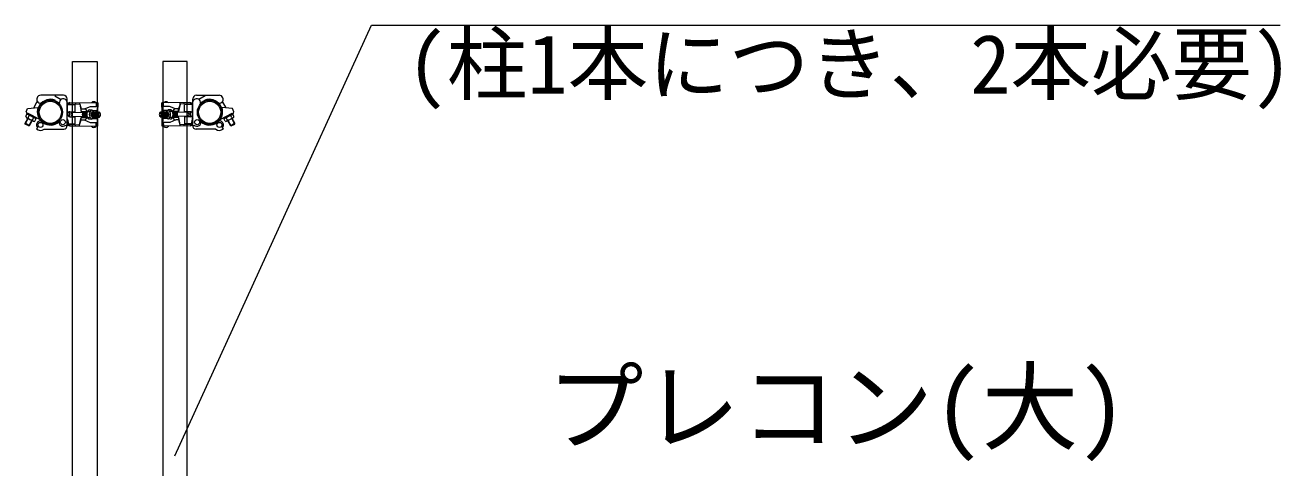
# Model space of a CAD drawing. Units: millimetres, scale not verified. Extents: x -12406 to 12406, y -8553 to 8553.
# Drawn here: x -10819 to -8324, y 5956 to 6835 of the extents above; entities that cross this region are included whole.
import ezdxf
from ezdxf.enums import TextEntityAlignment as Align

# ---------------------------------------------------------------- set-up
doc = ezdxf.new("R2010")
doc.units = ezdxf.units.MM
doc.header["$LTSCALE"] = 50
doc.layers.add('0-5_CYG-135', color=7, linetype='Continuous', lineweight=9)
doc.layers.add('0-B_TEXT', color=7, linetype='Continuous', lineweight=9)
doc.styles.add('ＭＳ ゴシック', font='')
doc.styles.get('ＭＳ ゴシック').set_extended_font_data('MS Gothic')

msp = doc.modelspace()

# ---------------------------------------------------------------- linework, layer by layer
at = {"layer": '0-5_CYG-135'}
for p, q in [((-10742.54, 6695.36), (-10787.84, 6695.47)), ((-10760.08, 6694.16), (-10747.25, 6687.3)), ((-10735.65, 6649.25), (-10735.56, 6688.33)), ((-10485.62, 6649.25), (-10485.72, 6688.33)), ((-10478.74, 6695.36), (-10433.43, 6695.47)), ((-10461.19, 6694.16), (-10474.02, 6687.3)), ((-10816.92, 6662.23), (-10814.35, 6669.23)), ((-10814.35, 6669.23), (-10793.08, 6671.17)), ((-10801.52, 6670.4), (-10794.66, 6683.24)), ((-10791.49, 6670.58), (-10793.08, 6671.17)), ((-10792.21, 6670.85), (-10787.6, 6679.47)), ((-10759.64, 6684.86), (-10751.02, 6680.24)), ((-10735.3, 6639.83), (-10734.86, 6675.83)), ((-10735.14, 6635.18), (-10735.02, 6680.49)), ((-10734.49, 6676.83), (-10719.15, 6676.65)), ((-10731.14, 6652.89), (-10731.02, 6662.69)), ((-10730.76, 6678.28), (-10710.14, 6678.03)), ((-10730.14, 6652.77), (-10730.02, 6662.78)), ((-10730.02, 6662.78), (-10719.32, 6662.65)), ((-10729.8, 6680.77), (-10674.1, 6680.1)), ((-10725.83, 6661.72), (-10704.13, 6661.46)), ((-10721.83, 6661.67), (-10721.82, 6662.68)), ((-10719.32, 6662.65), (-10719.15, 6676.65)), ((-10718.14, 6678.13), (-10718.1, 6680.63)), ((-10710.14, 6678.03), (-10710.1, 6680.54)), ((-10710.14, 6678.03), (-10707.31, 6663.5)), ((-10710.14, 6678.03), (-10707.25, 6668.5)), ((-10707.31, 6663.5), (-10707.25, 6668.5)), ((-10707.31, 6663.5), (-10695.45, 6663.35)), ((-10707.25, 6668.5), (-10701.25, 6668.43)), ((-10704.13, 6661.46), (-10696.55, 6661.37)), ((-10703.32, 6662.45), (-10696.07, 6662.36)), ((-10701.25, 6668.43), (-10689.19, 6673.28)), ((-10694.45, 6663.34), (-10689.45, 6663.29)), ((-10692.27, 6666.32), (-10686.28, 6666.25)), ((-10689.19, 6673.28), (-10678.19, 6673.14)), ((-10685.33, 6662.23), (-10671.33, 6662.06)), ((-10684.93, 6665.23), (-10678.28, 6665.15)), ((-10677.33, 6662.14), (-10677.29, 6665.26)), ((-10677.19, 6673.01), (-10677.1, 6680.14)), ((-10677.16, 6676.13), (-10674.16, 6676.1)), ((-10677.14, 6677.14), (-10674.14, 6677.1)), ((-10674.33, 6662.1), (-10674.1, 6680.1)), ((-10535.95, 6662.23), (-10549.95, 6662.06)), ((-10491.48, 6680.77), (-10547.17, 6680.1)), ((-10546.95, 6662.1), (-10547.17, 6680.1)), ((-10544.14, 6677.14), (-10547.14, 6677.1)), ((-10544.12, 6676.13), (-10547.12, 6676.1)), ((-10544.08, 6673.01), (-10544.17, 6680.14)), ((-10543.94, 6662.14), (-10543.99, 6665.26)), ((-10532.08, 6673.28), (-10543.09, 6673.14)), ((-10536.34, 6665.23), (-10542.99, 6665.15)), ((-10529, 6666.32), (-10535, 6666.25)), ((-10520.02, 6668.43), (-10532.08, 6673.28)), ((-10526.82, 6663.34), (-10531.83, 6663.29)), ((-10513.97, 6663.5), (-10525.83, 6663.35)), ((-10517.95, 6662.45), (-10525.2, 6662.36)), ((-10517.14, 6661.46), (-10524.72, 6661.37)), ((-10514.02, 6668.5), (-10520.02, 6668.43)), ((-10495.44, 6661.72), (-10517.14, 6661.46)), ((-10511.14, 6678.03), (-10514.02, 6668.5)), ((-10513.97, 6663.5), (-10514.02, 6668.5)), ((-10511.14, 6678.03), (-10513.97, 6663.5)), ((-10511.14, 6678.03), (-10511.17, 6680.54)), ((-10490.52, 6678.28), (-10511.14, 6678.03)), ((-10503.15, 6678.13), (-10503.18, 6680.63)), ((-10486.78, 6676.83), (-10502.12, 6676.65)), ((-10501.95, 6662.65), (-10502.12, 6676.65)), ((-10491.25, 6662.78), (-10501.95, 6662.65)), ((-10499.44, 6661.67), (-10499.45, 6662.68)), ((-10491.14, 6652.77), (-10491.25, 6662.78)), ((-10490.14, 6652.89), (-10490.26, 6662.69)), ((-10485.98, 6639.83), (-10486.41, 6675.83)), ((-10486.14, 6635.18), (-10486.25, 6680.49)), ((-10461.64, 6684.86), (-10470.26, 6680.24)), ((-10429.07, 6670.85), (-10433.67, 6679.47)), ((-10429.79, 6670.58), (-10428.2, 6671.17)), ((-10406.92, 6669.23), (-10428.2, 6671.17)), ((-10419.76, 6670.4), (-10426.62, 6683.24)), ((-10404.35, 6662.23), (-10406.92, 6669.23)), ((-10818.91, 6639.99), (-10813.76, 6649.62)), ((-10810.1, 6635.27), (-10818.91, 6639.99)), ((-10818.74, 6638.2), (-10818.91, 6639.99)), ((-10818.74, 6638.2), (-10812.88, 6649.16)), ((-10811.69, 6634.43), (-10818.74, 6638.2)), ((-10817.23, 6653.75), (-10813.93, 6659.92)), ((-10802.74, 6643.73), (-10815.97, 6650.8)), ((-10797.24, 6648.73), (-10814.8, 6658.12)), ((-10789.86, 6647.05), (-10813.93, 6659.92)), ((-10812.82, 6651.39), (-10810.47, 6655.8)), ((-10811.69, 6634.43), (-10805.83, 6645.38)), ((-10810.1, 6635.27), (-10804.94, 6644.91)), ((-10804, 6646.68), (-10801.65, 6651.09)), ((-10799.59, 6644.32), (-10796.29, 6650.49)), ((-10735.21, 6638.84), (-10719.61, 6638.64)), ((-10730.8, 6637.28), (-10710.63, 6637.04)), ((-10730.14, 6652.77), (-10719.44, 6652.64)), ((-10725.93, 6653.73), (-10704.23, 6653.46)), ((-10721.94, 6652.68), (-10721.93, 6653.68)), ((-10721.68, 6636.69), (-10719.85, 6638.39)), ((-10719.61, 6638.64), (-10719.44, 6652.64)), ((-10718.66, 6634.64), (-10718.63, 6637.14)), ((-10710.66, 6634.54), (-10710.63, 6637.04)), ((-10710.63, 6637.04), (-10707.45, 6651.5)), ((-10710.63, 6637.04), (-10707.51, 6646.5)), ((-10707.51, 6646.5), (-10707.45, 6651.5)), ((-10707.51, 6646.5), (-10701.52, 6646.43)), ((-10707.45, 6651.5), (-10695.59, 6651.35)), ((-10704.23, 6653.46), (-10696.65, 6653.37)), ((-10703.45, 6652.45), (-10696.19, 6652.37)), ((-10701.52, 6646.43), (-10689.58, 6641.29)), ((-10694.59, 6651.35), (-10689.59, 6651.28)), ((-10692.49, 6648.32), (-10686.49, 6648.24)), ((-10689.58, 6641.29), (-10678.58, 6641.15)), ((-10686.78, 6653.25), (-10672.49, 6653.07)), ((-10686.68, 6661.25), (-10672.39, 6661.07)), ((-10685.44, 6652.24), (-10671.44, 6652.07)), ((-10685.12, 6649.23), (-10678.48, 6649.15)), ((-10677.67, 6634.13), (-10677.59, 6641.14)), ((-10677.63, 6637.14), (-10674.62, 6637.1)), ((-10677.62, 6638.14), (-10674.61, 6638.1)), ((-10677.49, 6649.13), (-10677.45, 6652.14)), ((-10674.67, 6634.1), (-10674.44, 6652.1)), ((-10535.83, 6652.24), (-10549.83, 6652.07)), ((-10534.59, 6661.25), (-10548.89, 6661.07)), ((-10534.49, 6653.25), (-10548.79, 6653.07)), ((-10546.61, 6634.1), (-10546.83, 6652.1)), ((-10543.65, 6638.14), (-10546.66, 6638.1)), ((-10543.64, 6637.14), (-10546.65, 6637.1)), ((-10543.79, 6649.13), (-10543.82, 6652.14)), ((-10543.6, 6634.13), (-10543.69, 6641.14)), ((-10536.15, 6649.23), (-10542.8, 6649.15)), ((-10531.7, 6641.29), (-10542.7, 6641.15)), ((-10528.78, 6648.32), (-10534.78, 6648.24)), ((-10519.76, 6646.43), (-10531.7, 6641.29)), ((-10526.68, 6651.35), (-10531.68, 6651.28)), ((-10513.82, 6651.5), (-10525.68, 6651.35)), ((-10517.83, 6652.45), (-10525.08, 6652.37)), ((-10517.05, 6653.46), (-10524.63, 6653.37)), ((-10513.76, 6646.5), (-10519.76, 6646.43)), ((-10495.35, 6653.73), (-10517.05, 6653.46)), ((-10510.65, 6637.04), (-10513.82, 6651.5)), ((-10513.76, 6646.5), (-10513.82, 6651.5)), ((-10510.65, 6637.04), (-10513.76, 6646.5)), ((-10490.48, 6637.28), (-10510.65, 6637.04)), ((-10510.61, 6634.54), (-10510.65, 6637.04)), ((-10502.61, 6634.64), (-10502.65, 6637.14)), ((-10491.14, 6652.77), (-10501.83, 6652.64)), ((-10501.66, 6638.64), (-10501.83, 6652.64)), ((-10486.07, 6638.84), (-10501.66, 6638.64)), ((-10499.59, 6636.69), (-10501.42, 6638.39)), ((-10499.34, 6652.68), (-10499.34, 6653.68)), ((-10431.41, 6647.05), (-10407.34, 6659.92)), ((-10421.68, 6644.32), (-10424.98, 6650.49)), ((-10424.04, 6648.73), (-10406.48, 6658.12)), ((-10417.28, 6646.68), (-10419.63, 6651.09)), ((-10418.53, 6643.73), (-10405.31, 6650.8)), ((-10411.17, 6635.27), (-10416.33, 6644.91)), ((-10409.59, 6634.43), (-10415.45, 6645.38)), ((-10411.17, 6635.27), (-10402.36, 6639.99)), ((-10408.45, 6651.39), (-10410.81, 6655.8)), ((-10409.59, 6634.43), (-10402.53, 6638.2)), ((-10402.53, 6638.2), (-10408.4, 6649.16)), ((-10402.36, 6639.99), (-10407.51, 6649.62)), ((-10404.05, 6653.75), (-10407.34, 6659.92)), ((-10402.53, 6638.2), (-10402.36, 6639.99)), ((-10811.69, 6634.43), (-10810.1, 6635.27)), ((-10796.23, 6628.86), (-10794.1, 6630.97)), ((-10781.23, 6628.3), (-10742.15, 6628.2)), ((-10736.21, 6634.26), (-10738.33, 6636.39)), ((-10730.36, 6634.78), (-10674.67, 6634.1)), ((-10490.91, 6634.78), (-10546.61, 6634.1)), ((-10485.07, 6634.26), (-10482.95, 6636.39)), ((-10440.05, 6628.3), (-10479.12, 6628.2)), ((-10425.05, 6628.86), (-10427.17, 6630.97)), ((-10409.59, 6634.43), (-10411.17, 6635.27))]:
    msp.add_line(p, q, dxfattribs=at)
for points in [[(-10724.62, 4785.83), (-10724.62, 6762.11), (-10676.02, 6762.11), (-10676.02, 4785.24)], [(-10496.66, 4785.83), (-10496.66, 6762.11), (-10545.26, 6762.11), (-10545.26, 4785.24)]]:
    msp.add_lwpolyline(points, dxfattribs=at)
for centre, radius in [((-10768.92, 6661.57), 24.3), ((-10768.92, 6661.57), 24.3), ((-10768.92, 6661.57), 22), ((-10768.92, 6661.57), 22), ((-10452.35, 6661.57), 24.3), ((-10452.35, 6661.57), 24.3), ((-10452.35, 6661.57), 22), ((-10452.35, 6661.57), 22), ((-10788.43, 6636.62), 5), ((-10743.97, 6642.06), 5), ((-10477.31, 6642.06), 5), ((-10432.85, 6636.62), 5)]:
    msp.add_circle(centre, radius, dxfattribs=at)
for centre, radius, start, end in [((-10787.86, 6687.47), 8, 89.862, 293.402), ((-10768.37, 6661.57), 25.8, 69.446, 221.149), ((-10743.02, 6680.5), 8, 359.862, 203.402), ((-10742.56, 6688.35), 7, 359.862, 89.862), ((-10478.25, 6680.5), 8, 336.598, 180.138), ((-10478.72, 6688.35), 7, 90.138, 180.138), ((-10452.91, 6661.57), 25.8, 318.851, 110.554), ((-10433.41, 6687.47), 8, 246.598, 90.138), ((-10811.92, 6662.22), 5, 179.862, 233.966), ((-10768.92, 6662.11), 25.8, 159.446, 311.149), ((-10730.08, 6657.77), 5, 89.306, 269.306), ((-10729.86, 6675.78), 5, 89.306, 179.306), ((-10730.35, 6676.28), 2, 89.306, 165.436), ((-10721.3, 6657.67), 6.08, 138.194, 220.418), ((-10698.14, 6657.39), 7.25, 135.703, 222.909), ((-10697.64, 6657.38), 6.25, 126.176, 232.436), ((-10695.64, 6657.36), 6.25, 126.176, 232.436), ((-10701.31, 6663.42), 5, 359.306, 89.306), ((-10693.64, 6657.34), 6.25, 126.176, 232.436), ((-10686.78, 6657.25), 10.6, 121.197, 237.415), ((-10685.78, 6657.24), 10.6, 121.197, 237.415), ((-10680.78, 6657.18), 10.6, 121.197, 237.415), ((-10682.72, 6657.2), 5.67, 117.379, 241.233), ((-10681.64, 6657.19), 6.25, 126.176, 232.436), ((-10682.15, 6676.44), 6.25, 36.175, 142.436), ((-10691.99, 6657.31), 10.6, 27.45, 57.415), ((-10679.64, 6657.17), 6.25, 126.176, 232.436), ((-10677.64, 6657.14), 6.25, 126.176, 232.436), ((-10675.64, 6657.12), 6.25, 126.176, 232.436), ((-10673.64, 6657.09), 6.25, 126.176, 232.436), ((-10678.24, 6669.15), 4, 269.306, 89.306), ((-10671.64, 6657.07), 6.25, 126.176, 232.436), ((-10669.64, 6657.04), 6.25, 126.176, 232.436), ((-10667.64, 6657.02), 6.25, 126.176, 232.436), ((-10666.64, 6657), 6.25, 132.15, 226.463), ((-10675.14, 6657.11), 6.25, 306.176, 52.436), ((-10546.14, 6657.11), 6.25, 127.564, 233.824), ((-10554.64, 6657), 6.25, 313.537, 47.85), ((-10553.64, 6657.02), 6.25, 307.564, 53.824), ((-10551.64, 6657.04), 6.25, 307.564, 53.824), ((-10543.03, 6669.15), 4, 90.694, 270.694), ((-10549.64, 6657.07), 6.25, 307.564, 53.824), ((-10539.12, 6676.44), 6.25, 37.564, 143.825), ((-10547.64, 6657.09), 6.25, 307.564, 53.824), ((-10545.64, 6657.12), 6.25, 307.564, 53.824), ((-10543.64, 6657.14), 6.25, 307.564, 53.824), ((-10529.3, 6657.31), 10.6, 122.585, 152.55), ((-10541.64, 6657.17), 6.25, 307.564, 53.824), ((-10539.64, 6657.19), 6.25, 307.564, 53.824), ((-10538.56, 6657.2), 5.67, 298.767, 62.621), ((-10540.49, 6657.18), 10.6, 302.585, 58.803), ((-10535.49, 6657.24), 10.6, 302.585, 58.803), ((-10534.49, 6657.25), 10.6, 302.585, 58.803), ((-10519.97, 6663.42), 5, 90.694, 180.694), ((-10527.65, 6657.34), 6.25, 307.564, 53.824), ((-10525.65, 6657.36), 6.25, 307.564, 53.824), ((-10523.65, 6657.38), 6.25, 307.564, 53.824), ((-10523.15, 6657.39), 7.25, 317.091, 44.297), ((-10499.98, 6657.67), 6.08, 319.582, 41.806), ((-10491.42, 6675.78), 5, 0.694, 90.694), ((-10491.19, 6657.77), 5, 270.694, 90.694), ((-10490.92, 6676.28), 2, 14.564, 90.694), ((-10452.35, 6662.11), 25.8, 228.851, 20.554), ((-10409.35, 6662.22), 5, 306.034, 0.138), ((-10814.76, 6653.06), 2.56, 164.543, 319.181), ((-10805.95, 6653.65), 7.24, 198.208, 285.657), ((-10801.53, 6645.99), 2.56, 164.541, 319.183), ((-10788.43, 6636.62), 8, 71.788, 224.862), ((-10743.97, 6642.06), 8, 161.788, 314.862), ((-10743.97, 6642.06), 11, 314.862, 40.876), ((-10730.3, 6639.78), 5, 179.306, 269.306), ((-10730.81, 6639.28), 2, 196.705, 269.306), ((-10701.45, 6651.43), 5, 269.306, 359.306), ((-10691.64, 6657.31), 6.25, 144.494, 214.118), ((-10691.99, 6657.31), 10.6, 301.197, 331.161), ((-10678.53, 6645.15), 4, 269.306, 89.306), ((-10542.74, 6645.15), 4, 90.694, 270.694), ((-10529.3, 6657.31), 10.6, 208.839, 238.803), ((-10519.82, 6651.43), 5, 180.694, 270.694), ((-10529.64, 6657.31), 6.25, 325.882, 35.506), ((-10490.98, 6639.78), 5, 270.694, 0.694), ((-10490.47, 6639.28), 2, 270.694, 343.295), ((-10477.31, 6642.06), 11, 139.124, 225.138), ((-10477.31, 6642.06), 8, 225.138, 18.212), ((-10432.85, 6636.62), 8, 315.138, 108.212), ((-10419.75, 6645.99), 2.56, 220.817, 15.459), ((-10415.33, 6653.65), 7.24, 254.343, 341.792), ((-10406.51, 6653.06), 2.56, 220.819, 15.457), ((-10788.43, 6636.62), 11, 224.862, 310.876), ((-10742.14, 6635.21), 7, 269.862, 359.862), ((-10682.61, 6637.95), 6.25, 216.176, 322.436), ((-10538.66, 6637.95), 6.25, 217.564, 323.824), ((-10479.14, 6635.21), 7, 180.138, 270.138), ((-10432.85, 6636.62), 11, 229.124, 315.138)]:
    msp.add_arc(centre, radius, start, end, dxfattribs=at)
at = {"layer": '0-B_TEXT'}
for p, q in [((-10521.77, 5979.57), (-10130.5, 6834.57)), ((-10130.5, 6834.57), (-8325.12, 6834.57))]:
    msp.add_line(p, q, dxfattribs=at)

# ---------------------------------------------------------------- texts
at = {"layer": '0-B_TEXT', "style": 'ＭＳ ゴシック'}
for s, height, p in [('(柱1本につき、2本必要)', 117.3, (-10060.68, 6663.49)), ('プレコン(大)', 140.8, (-9782.35, 5964.56))]:
    msp.add_text(s, height=height, dxfattribs=at).set_placement(p, align=Align.BOTTOM_LEFT)

doc.saveas('drawing.dxf')
